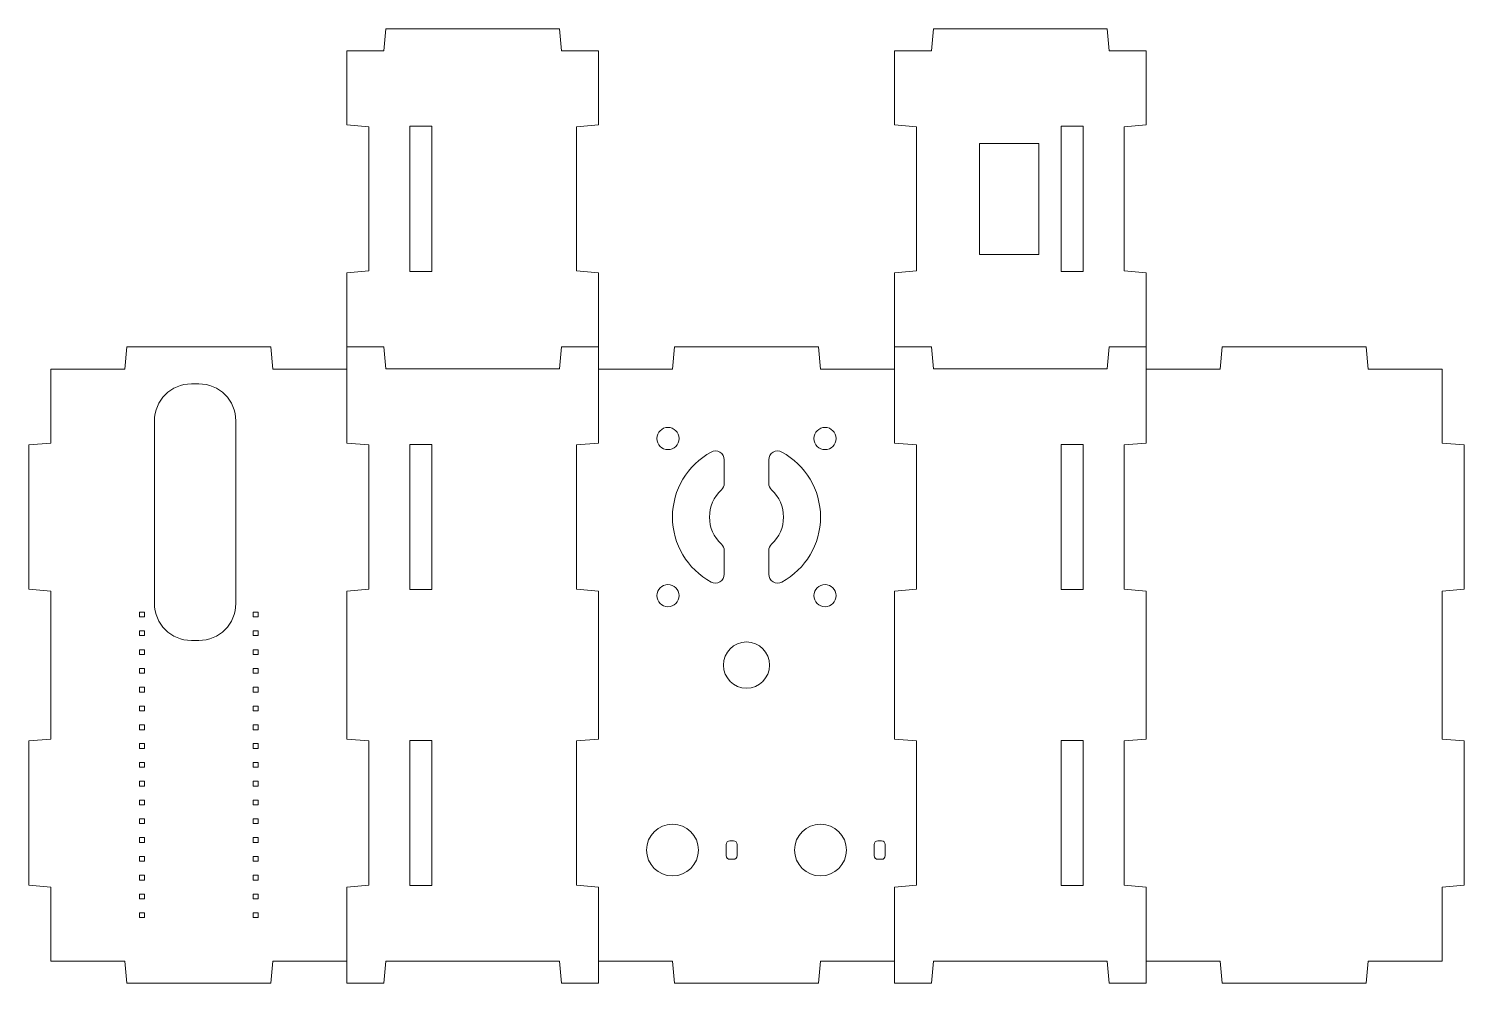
# Model space of a CAD drawing. Header units: millimetres. Extents: x -97 to 97, y -63 to 66.
import ezdxf

# ---------------------------------------------------------------- set-up
doc = ezdxf.new("R2010")
doc.units = ezdxf.units.MM
doc.layers.add('cut', color=18, linetype='Continuous', lineweight=0, true_color=0x000000)

msp = doc.modelspace()

# ---------------------------------------------------------------- linework, layer by layer
at = {"layer": 'cut'}
for p, q in [((-48.74, 65.99), (-49, 63)), ((-25.26, 65.99), (-48.74, 65.99)), ((-25, 63), (-25.26, 65.99)), ((25.26, 65.99), (25, 63)), ((48.74, 65.99), (25.26, 65.99)), ((49, 63), (48.74, 65.99)), ((-54, 63), (-54, 53)), ((-54, 63), (-49, 63)), ((-25, 63), (-20, 63)), ((-20, 53), (-20, 63)), ((20, 63), (20, 53)), ((20, 63), (25, 63)), ((49, 63), (54, 63)), ((54, 53), (54, 63)), ((-54, 53), (-51.01, 52.74)), ((-51.01, 52.74), (-51.01, 33.26)), ((-42.5, 52.8), (-45.5, 52.8)), ((-45.5, 33.2), (-45.5, 52.8)), ((-42.5, 33.2), (-42.5, 52.8)), ((-22.99, 52.74), (-20, 53)), ((-22.99, 33.26), (-22.99, 52.74)), ((20, 53), (22.99, 52.74)), ((22.99, 52.74), (22.99, 33.26)), ((42.5, 52.8), (45.5, 52.8)), ((42.5, 33.2), (42.5, 52.8)), ((45.5, 33.2), (45.5, 52.8)), ((51.01, 52.74), (54, 53)), ((51.01, 33.26), (51.01, 52.74)), ((31.5, 35.5), (31.5, 50.5)), ((31.5, 50.5), (39.5, 50.5)), ((39.5, 50.5), (39.5, 35.5)), ((39.5, 35.5), (31.5, 35.5)), ((-51.01, 33.26), (-54, 33)), ((-54, 33), (-54, 23)), ((-42.5, 33.2), (-45.5, 33.2)), ((-20, 33), (-22.99, 33.26)), ((-20, 23), (-20, 33)), ((22.99, 33.26), (20, 33)), ((20, 33), (20, 23)), ((42.5, 33.2), (45.5, 33.2)), ((54, 33), (51.01, 33.26)), ((54, 23), (54, 33)), ((-84, 20), (-83.74, 22.99)), ((-83.74, 22.99), (-64.26, 22.99)), ((-64.26, 22.99), (-64, 20)), ((-49, 23), (-54, 23)), ((-54, 20), (-54, 23)), ((-49, 23), (-48.74, 20.01)), ((-25.26, 20.01), (-25, 23)), ((-20, 23), (-25, 23)), ((-20, 20), (-20, 23)), ((-10, 20), (-9.74, 22.99)), ((-9.74, 22.99), (9.74, 22.99)), ((9.74, 22.99), (10, 20)), ((25, 23), (20, 23)), ((20, 23), (20, 20)), ((25, 23), (25.26, 20.01)), ((48.74, 20.01), (49, 23)), ((54, 23), (49, 23)), ((54, 23), (54, 20)), ((64, 20), (64.26, 22.99)), ((64.26, 22.99), (83.74, 22.99)), ((83.74, 22.99), (84, 20)), ((-94, 10), (-94, 20)), ((-94, 20), (-84, 20)), ((-64, 20), (-54, 20)), ((-54, 20), (-54, 10)), ((-48.74, 20.01), (-25.26, 20.01)), ((-20, 10), (-20, 20)), ((-20, 20), (-10, 20)), ((10, 20), (20, 20)), ((20, 20), (20, 10)), ((25.26, 20.01), (48.74, 20.01)), ((54, 20), (54, 10)), ((54, 20), (64, 20)), ((84, 20), (94, 20)), ((94, 20), (94, 10)), ((-74, 18), (-75, 18)), ((-80, 13), (-80, -11.68)), ((-69, 13), (-69, -11.68)), ((-96.99, 9.74), (-94, 10)), ((-96.99, -9.74), (-96.99, 9.74)), ((-54, 10), (-51.01, 9.74)), ((-51.01, 9.74), (-51.01, -9.74)), ((-42.5, 9.8), (-45.5, 9.8)), ((-45.5, -9.8), (-45.5, 9.8)), ((-42.5, -9.8), (-42.5, 9.8)), ((-22.99, 9.74), (-20, 10)), ((-22.99, -9.74), (-22.99, 9.74)), ((20, 10), (22.99, 9.74)), ((22.99, 9.74), (22.99, -9.74)), ((42.5, 9.8), (45.5, 9.8)), ((42.5, 9.8), (42.5, -9.8)), ((45.5, 9.8), (45.5, -9.8)), ((54, 10), (51.01, 9.74)), ((51.01, 9.74), (51.01, -9.74)), ((94, 10), (96.99, 9.74)), ((96.99, 9.74), (96.99, -9.74)), ((-3, 4.56), (-3, 7.73)), ((3, 7.73), (3, 4.56)), ((-3, -7.73), (-3, -4.56)), ((3, -4.56), (3, -7.73)), ((-94, -10), (-96.99, -9.74)), ((-94, -30), (-94, -10)), ((-51.01, -9.74), (-54, -10)), ((-54, -10), (-54, -30)), ((-42.5, -9.8), (-45.5, -9.8)), ((-20, -10), (-22.99, -9.74)), ((-20, -30), (-20, -10)), ((22.99, -9.74), (20, -10)), ((20, -10), (20, -30)), ((42.5, -9.8), (45.5, -9.8)), ((51.01, -9.74), (54, -10)), ((54, -10), (54, -30)), ((96.99, -9.74), (94, -10)), ((94, -10), (94, -30)), ((-82, -12.84), (-82, -13.49)), ((-82, -12.84), (-81.35, -12.84)), ((-82, -13.49), (-81.35, -13.49)), ((-81.35, -12.84), (-81.35, -13.49)), ((-66.65, -12.84), (-66, -12.84)), ((-66.65, -12.84), (-66.65, -13.49)), ((-66.65, -13.49), (-66, -13.49)), ((-66, -12.84), (-66, -13.49)), ((-82, -15.38), (-81.35, -15.38)), ((-82, -15.38), (-82, -16.02)), ((-81.35, -15.38), (-81.35, -16.02)), ((-66.65, -15.38), (-66.65, -16.02)), ((-66.65, -15.38), (-66, -15.38)), ((-66, -15.38), (-66, -16.02)), ((-82, -16.02), (-81.35, -16.02)), ((-74, -16.68), (-75, -16.68)), ((-66.65, -16.02), (-66, -16.02)), ((-82, -17.92), (-82, -18.57)), ((-82, -17.92), (-81.35, -17.92)), ((-82, -18.57), (-81.35, -18.57)), ((-81.35, -17.92), (-81.35, -18.57)), ((-66.65, -17.92), (-66, -17.92)), ((-66.65, -17.92), (-66.65, -18.57)), ((-66.65, -18.57), (-66, -18.57)), ((-66, -17.92), (-66, -18.57)), ((-82, -20.46), (-81.35, -20.46)), ((-82, -20.46), (-82, -21.11)), ((-82, -21.11), (-81.35, -21.11)), ((-81.35, -20.46), (-81.35, -21.11)), ((-66.65, -20.46), (-66, -20.46)), ((-66.65, -20.46), (-66.65, -21.11)), ((-66.65, -21.11), (-66, -21.11)), ((-66, -20.46), (-66, -21.11)), ((-82, -23), (-82, -23.65)), ((-82, -23), (-81.35, -23)), ((-81.35, -23), (-81.35, -23.65)), ((-66.65, -23), (-66.65, -23.65)), ((-66.65, -23), (-66, -23)), ((-66, -23), (-66, -23.65)), ((-82, -23.65), (-81.35, -23.65)), ((-66.65, -23.65), (-66, -23.65)), ((-82, -25.54), (-82, -26.19)), ((-82, -25.54), (-81.35, -25.54)), ((-82, -26.19), (-81.35, -26.19)), ((-81.35, -25.54), (-81.35, -26.19)), ((-66.65, -25.54), (-66.65, -26.19)), ((-66.65, -25.54), (-66, -25.54)), ((-66.65, -26.19), (-66, -26.19)), ((-66, -25.54), (-66, -26.19)), ((-82, -28.08), (-82, -28.73)), ((-82, -28.08), (-81.35, -28.08)), ((-82, -28.73), (-81.35, -28.73)), ((-81.35, -28.08), (-81.35, -28.73)), ((-66.65, -28.08), (-66.65, -28.73)), ((-66.65, -28.08), (-66, -28.08)), ((-66.65, -28.73), (-66, -28.73)), ((-66, -28.08), (-66, -28.73)), ((-96.99, -30.26), (-94, -30)), ((-96.99, -49.74), (-96.99, -30.26)), ((-82, -30.62), (-82, -31.27)), ((-82, -30.62), (-81.35, -30.62)), ((-81.35, -30.62), (-81.35, -31.27)), ((-66.65, -30.62), (-66, -30.62)), ((-66.65, -30.62), (-66.65, -31.27)), ((-66, -30.62), (-66, -31.27)), ((-54, -30), (-51.01, -30.26)), ((-51.01, -30.26), (-51.01, -49.74)), ((-42.5, -30.2), (-45.5, -30.2)), ((-45.5, -49.8), (-45.5, -30.2)), ((-42.5, -49.8), (-42.5, -30.2)), ((-22.99, -30.26), (-20, -30)), ((-22.99, -49.74), (-22.99, -30.26)), ((20, -30), (22.99, -30.26)), ((22.99, -30.26), (22.99, -49.74)), ((42.5, -30.2), (45.5, -30.2)), ((42.5, -30.2), (42.5, -49.8)), ((45.5, -30.2), (45.5, -49.8)), ((54, -30), (51.01, -30.26)), ((51.01, -30.26), (51.01, -49.74)), ((94, -30), (96.99, -30.26)), ((96.99, -30.26), (96.99, -49.74)), ((-82, -31.27), (-81.35, -31.27)), ((-66.65, -31.27), (-66, -31.27)), ((-82, -33.16), (-82, -33.81)), ((-82, -33.16), (-81.35, -33.16)), ((-82, -33.81), (-81.35, -33.81)), ((-81.35, -33.16), (-81.35, -33.81)), ((-66.65, -33.16), (-66, -33.16)), ((-66.65, -33.16), (-66.65, -33.81)), ((-66.65, -33.81), (-66, -33.81)), ((-66, -33.16), (-66, -33.81)), ((-82, -35.7), (-82, -36.35)), ((-82, -35.7), (-81.35, -35.7)), ((-82, -36.35), (-81.35, -36.35)), ((-81.35, -35.7), (-81.35, -36.35)), ((-66.65, -35.7), (-66.65, -36.35)), ((-66.65, -35.7), (-66, -35.7)), ((-66.65, -36.35), (-66, -36.35)), ((-66, -35.7), (-66, -36.35)), ((-82, -38.24), (-81.35, -38.24)), ((-82, -38.24), (-82, -38.89)), ((-81.35, -38.24), (-81.35, -38.89)), ((-66.65, -38.24), (-66.65, -38.89)), ((-66.65, -38.24), (-66, -38.24)), ((-66, -38.24), (-66, -38.89)), ((-82, -38.89), (-81.35, -38.89)), ((-66.65, -38.89), (-66, -38.89)), ((-82, -40.78), (-82, -41.43)), ((-82, -40.78), (-81.35, -40.78)), ((-82, -41.43), (-81.35, -41.43)), ((-81.35, -40.78), (-81.35, -41.43)), ((-66.65, -40.78), (-66, -40.78)), ((-66.65, -40.78), (-66.65, -41.43)), ((-66.65, -41.43), (-66, -41.43)), ((-66, -40.78), (-66, -41.43)), ((-82, -43.32), (-81.35, -43.32)), ((-82, -43.32), (-82, -43.97)), ((-82, -43.97), (-81.35, -43.97)), ((-81.35, -43.32), (-81.35, -43.97)), ((-66.65, -43.32), (-66.65, -43.97)), ((-66.65, -43.32), (-66, -43.32)), ((-66.65, -43.97), (-66, -43.97)), ((-66, -43.32), (-66, -43.97)), ((-2.75, -44.25), (-2.75, -45.75)), ((-1.75, -43.75), (-2.25, -43.75)), ((-1.25, -45.75), (-1.25, -44.25)), ((17.25, -44.25), (17.25, -45.75)), ((18.25, -43.75), (17.75, -43.75)), ((18.75, -45.75), (18.75, -44.25)), ((-82, -45.86), (-82, -46.51)), ((-82, -45.86), (-81.35, -45.86)), ((-82, -46.51), (-81.35, -46.51)), ((-81.35, -45.86), (-81.35, -46.51)), ((-66.65, -45.86), (-66, -45.86)), ((-66.65, -45.86), (-66.65, -46.51)), ((-66.65, -46.51), (-66, -46.51)), ((-66, -45.86), (-66, -46.51)), ((-2.25, -46.25), (-1.75, -46.25)), ((17.75, -46.25), (18.25, -46.25)), ((-82, -48.4), (-82, -49.05)), ((-82, -48.4), (-81.35, -48.4)), ((-81.35, -48.4), (-81.35, -49.05)), ((-66.65, -48.4), (-66.65, -49.05)), ((-66.65, -48.4), (-66, -48.4)), ((-66, -48.4), (-66, -49.05)), ((-94, -50), (-96.99, -49.74)), ((-94, -60), (-94, -50)), ((-82, -49.05), (-81.35, -49.05)), ((-66.65, -49.05), (-66, -49.05)), ((-51.01, -49.74), (-54, -50)), ((-54, -50), (-54, -60)), ((-42.5, -49.8), (-45.5, -49.8)), ((-20, -50), (-22.99, -49.74)), ((-20, -60), (-20, -50)), ((22.99, -49.74), (20, -50)), ((20, -50), (20, -60)), ((42.5, -49.8), (45.5, -49.8)), ((51.01, -49.74), (54, -50)), ((54, -50), (54, -60)), ((96.99, -49.74), (94, -50)), ((94, -50), (94, -60)), ((-82, -50.94), (-82, -51.59)), ((-82, -50.94), (-81.35, -50.94)), ((-82, -51.59), (-81.35, -51.59)), ((-81.35, -50.94), (-81.35, -51.59)), ((-66.65, -50.94), (-66.65, -51.59)), ((-66.65, -50.94), (-66, -50.94)), ((-66.65, -51.59), (-66, -51.59)), ((-66, -50.94), (-66, -51.59)), ((-82, -53.48), (-81.35, -53.48)), ((-82, -53.48), (-82, -54.13)), ((-82, -54.13), (-81.35, -54.13)), ((-81.35, -53.48), (-81.35, -54.13)), ((-66.65, -53.48), (-66.65, -54.13)), ((-66.65, -53.48), (-66, -53.48)), ((-66.65, -54.13), (-66, -54.13)), ((-66, -53.48), (-66, -54.13)), ((-84, -60), (-94, -60)), ((-83.74, -62.99), (-84, -60)), ((-64, -60), (-64.26, -62.99)), ((-54, -60), (-64, -60)), ((-54, -60), (-54, -63)), ((-48.74, -60.01), (-49, -63)), ((-25.26, -60.01), (-48.74, -60.01)), ((-25, -63), (-25.26, -60.01)), ((-10, -60), (-20, -60)), ((-20, -60), (-20, -63)), ((-9.74, -62.99), (-10, -60)), ((10, -60), (9.74, -62.99)), ((20, -60), (10, -60)), ((20, -60), (20, -63)), ((25.26, -60.01), (25, -63)), ((48.74, -60.01), (25.26, -60.01)), ((49, -63), (48.74, -60.01)), ((64, -60), (54, -60)), ((54, -60), (54, -63)), ((64.26, -62.99), (64, -60)), ((84, -60), (83.74, -62.99)), ((94, -60), (84, -60)), ((-64.26, -62.99), (-83.74, -62.99)), ((-54, -63), (-49, -63)), ((-25, -63), (-20, -63)), ((9.74, -62.99), (-9.74, -62.99)), ((20, -63), (25, -63)), ((49, -63), (54, -63)), ((83.74, -62.99), (64.26, -62.99))]:
    msp.add_line(p, q, dxfattribs=at)
for centre, radius in [((-10.61, 10.61), 1.5), ((10.61, 10.61), 1.5), ((-10.61, -10.61), 1.5), ((10.61, -10.61), 1.5), ((0, -20), 3.12), ((-10, -45), 3.5), ((10, -45), 3.5)]:
    msp.add_circle(centre, radius, dxfattribs=at)
for centre, radius, start, end in [((-75, 13), 5, 90, 180), ((-74, 13), 5, 0, 90), ((0, 0), 10, 118.5074, 241.4926), ((-4.2, 7.73), 1.2, 0, 118.5074), ((4.2, 7.73), 1.2, 61.4926, 180), ((0, 0), 10, 298.5074, 61.4926), ((-4.2, 4.56), 1.2, 312.6423, 0), ((4.2, 4.56), 1.2, 180, 227.3577), ((0, 0), 5, 132.6423, 227.3577), ((0, 0), 5, 312.6423, 47.3577), ((-4.2, -4.56), 1.2, 0, 47.3577), ((4.2, -4.56), 1.2, 132.6423, 180), ((-4.2, -7.73), 1.2, 241.4926, 0), ((4.2, -7.73), 1.2, 180, 298.5074), ((-75, -11.68), 5, 180, 270), ((-74, -11.68), 5, 270, 0), ((-2.25, -44.25), 0.5, 90, 180), ((-1.75, -44.25), 0.5, 0, 90), ((17.75, -44.25), 0.5, 90, 180), ((18.25, -44.25), 0.5, 0, 90), ((-2.25, -45.75), 0.5, 180, 270), ((-1.75, -45.75), 0.5, 270, 0), ((17.75, -45.75), 0.5, 180, 270), ((18.25, -45.75), 0.5, 270, 0)]:
    msp.add_arc(centre, radius, start, end, dxfattribs=at)

doc.saveas('drawing.dxf')
